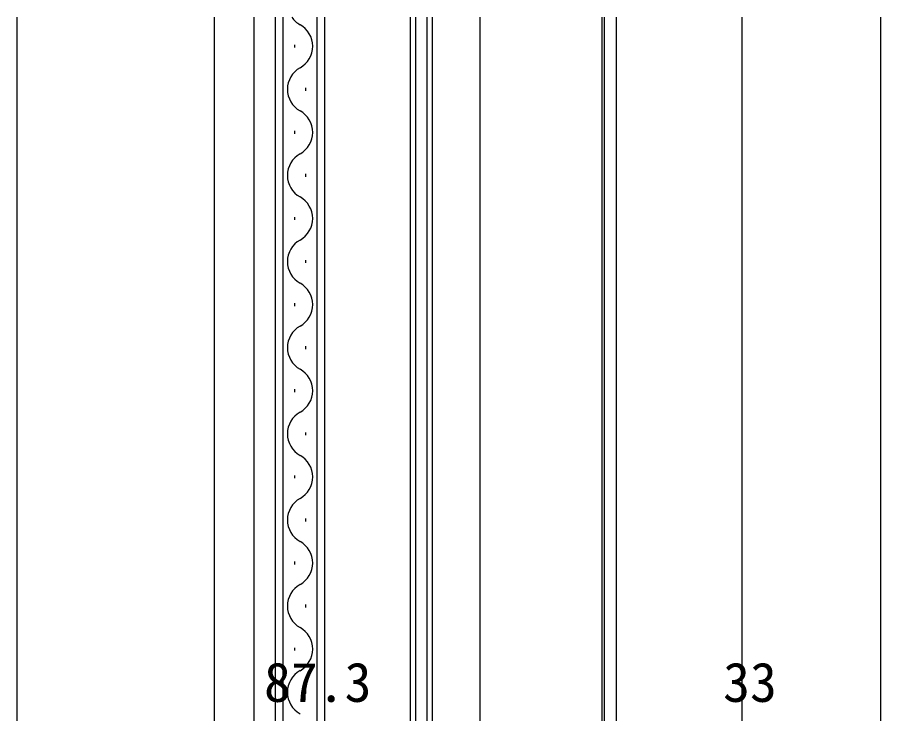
# Model space of a CAD drawing. Units: millimetres, scale not verified. Extents: x -437 to 438, y -331 to 328.
# Drawn here: x -338.9 to -218.6, y -108.9 to -11.8 of the extents above; entities that cross this region are included whole.
import ezdxf
from ezdxf.enums import TextEntityAlignment as Align

# ---------------------------------------------------------------- set-up
doc = ezdxf.new("R2010")
doc.units = ezdxf.units.MM
doc.header["$LTSCALE"] = 2
doc.layers.add('0-3_YKK_12', color=2, linetype='Continuous')
doc.layers.add('0-6_YKK_D', color=6, linetype='Continuous')
doc.styles.add('ＭＳ ゴシック', font='')
doc.styles.get('ＭＳ ゴシック').set_extended_font_data('MS Gothic')

msp = doc.modelspace()

# ---------------------------------------------------------------- linework, layer by layer
at = {"layer": '0-3_YKK_12'}
for p, q in [((-338.897, -237.564), (-338.897, -11.831)), ((-311.397, -177.864), (-311.397, -11.831)), ((-305.897, -154.864), (-305.897, -11.831)), ((-301.897, -11.83), (-301.897, -166.864)), ((-297.097, -166.864), (-297.097, -11.83)), ((-296.097, -11.83), (-296.097, -166.864)), ((-283.397, -11.83), (-283.397, -166.864)), ((-281.797, -166.864), (-281.797, -11.83)), ((-281.097, -11.83), (-281.097, -166.864)), ((-274.397, -154.864), (-274.397, -11.83)), ((-257.401, -154.864), (-257.401, -11.83)), ((-255.397, -150.864), (-255.397, -11.83)), ((-237.897, -150.864), (-237.897, -11.829)), ((-218.597, -138.064), (-218.597, -11.829)), ((-300.257, -15.664), (-300.257, -16.064)), ((-298.737, -21.664), (-298.737, -22.064)), ((-300.257, -27.664), (-300.257, -28.064)), ((-298.737, -33.664), (-298.737, -34.064)), ((-300.257, -39.664), (-300.257, -40.064)), ((-298.737, -45.664), (-298.737, -46.064)), ((-300.257, -51.664), (-300.257, -52.064)), ((-298.737, -57.664), (-298.737, -58.064)), ((-300.257, -63.664), (-300.257, -64.064)), ((-298.737, -69.664), (-298.737, -70.064)), ((-300.257, -75.664), (-300.257, -76.064)), ((-298.737, -81.664), (-298.737, -82.064)), ((-300.257, -87.664), (-300.257, -88.064)), ((-298.737, -93.664), (-298.737, -94.064)), ((-300.257, -99.664), (-300.257, -100.064)), ((-298.737, -105.664), (-298.737, -106.064))]:
    msp.add_line(p, q, dxfattribs=at)
for points in [[(-296.097, -166.864), (-302.897, -166.864), (-302.897, -11.83)], [(-281.097, -166.864), (-284.097, -166.864), (-284.097, -11.83)], [(-237.893, -150.864), (-257.097, -150.864), (-257.097, -11.83)]]:
    msp.add_lwpolyline(points, dxfattribs=at)
for centre, start, end in [((-297.821, -9.864), 214.90429, 240.79746), ((-301.174, -15.864), 299.20254, 60.79746), ((-297.821, -21.864), 119.20254, 240.79746), ((-301.174, -27.864), 299.20254, 60.79746), ((-297.821, -33.864), 119.20254, 240.79746), ((-301.174, -39.864), 299.20254, 60.79746), ((-297.821, -45.864), 119.20254, 240.79746), ((-301.174, -51.864), 299.20254, 60.79746), ((-297.821, -57.864), 119.20254, 240.79746), ((-301.174, -63.864), 299.20254, 60.79746), ((-297.821, -69.864), 119.20254, 240.79746), ((-301.174, -75.864), 299.20254, 60.79746), ((-297.821, -81.864), 119.20254, 240.79746), ((-301.174, -87.864), 299.20254, 60.79746), ((-297.821, -93.864), 119.20254, 240.79746), ((-301.174, -99.864), 299.20254, 60.79746), ((-297.821, -105.864), 119.20254, 240.79746)]:
    msp.add_arc(centre, 3.437, start, end, dxfattribs=at)

# ---------------------------------------------------------------- texts
at = {"layer": '0-6_YKK_D', "style": 'ＭＳ ゴシック'}
for s, p in [('87.3', (-304.516, -108.864)), ('33', (-240.552, -108.864))]:
    msp.add_text(s, height=5.499, dxfattribs=at).set_placement(p, align=Align.BOTTOM_LEFT)

doc.saveas('drawing.dxf')
